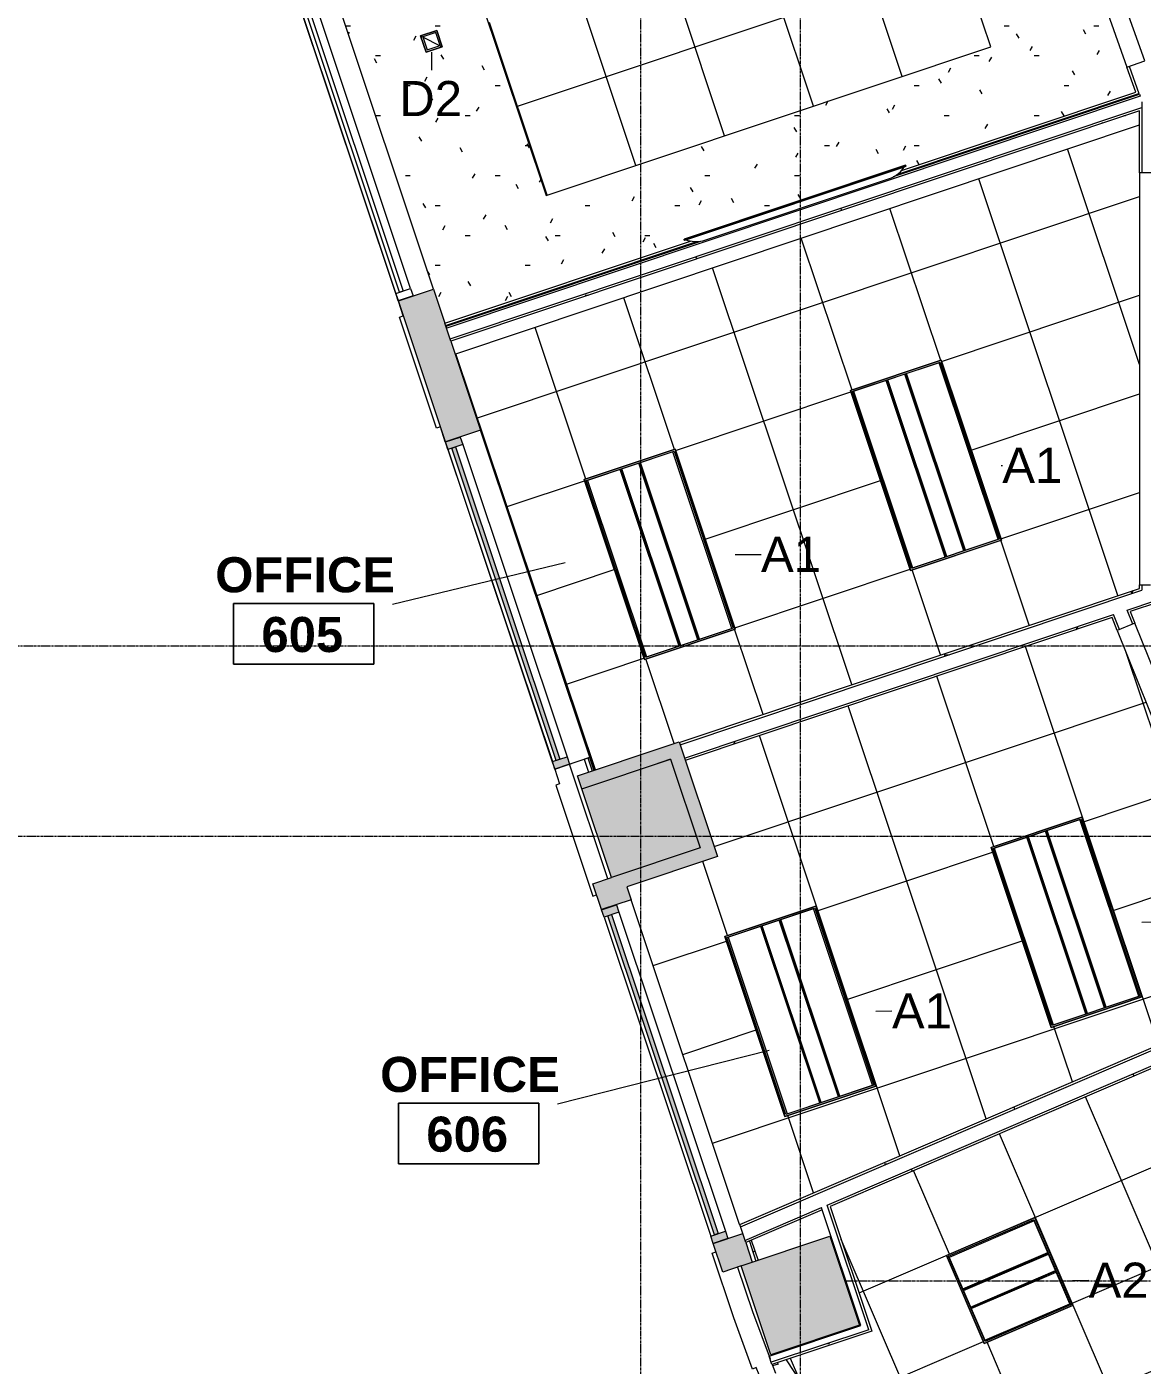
# Model space of a CAD drawing. Header units: inches. Extents: x 2468 to 5383, y -426 to 1376.
# Drawn here: x 2683 to 2969.2, y 155.7 to 498.9 of the extents above; entities that cross this region are included whole.
import ezdxf

# ---------------------------------------------------------------- set-up
doc = ezdxf.new("R2010")
doc.units = ezdxf.units.IN
doc.header["$MEASUREMENT"] = 0
doc.linetypes.add('Grid Line 1_2_', pattern=[0.875, 0.5, -0.125, 0.125, -0.125])
for name, color, linetype, lineweight in [('7200-WISCONSIN-AVE-6TH-FLOOR-031418_dwg', 8, 'Continuous', 9), ('A-AREA-IDEN', 2, 'Continuous', 9), ('A-CLNG', 13, 'Continuous', 13), ('A-CLNG-PATT', 13, 'Continuous', 13), ('A-GLAZ-CURT', 52, 'Continuous', 9), ('A-GLAZ-CWMG', 51, 'Continuous', 13), ('A-WALL', 113, 'Continuous', 13), ('A-WALL-PATT', 111, 'Continuous', 13), ('Bb-col', 7, 'Continuous', 9), ('Bb-cor', 7, 'Continuous', 9), ('Bb-mullion', 7, 'Continuous', 9), ('E-LITE-EQPM', 33, 'Continuous', 9), ('E-LITE-EQPM-IDEN', 33, 'Continuous', 9), ('I-WALL', 2, 'Continuous', 13), ('Propidex Polylines', 7, 'Continuous', 9), ('Q-CASE', 31, 'Continuous', 9), ('Q-SPCQ', 91, 'Continuous', 9), ('S-COLS', 52, 'Continuous', 13), ('S-GRID', 1, 'Continuous', 9)]:
    doc.layers.add(name, color=color, linetype=linetype, lineweight=lineweight)
doc.styles.add('Arial_1', font='arial.ttf', dxfattribs={"height": 9})
doc.styles.add('Swis721 Lt BT_B', font='', dxfattribs={"height": 9})
doc.styles.get('Swis721 Lt BT_B').set_extended_font_data('Swis721 Lt BT', bold=True)
pattern_1 = [(0, (0, 0), (30.72, 7.68), [1.267, -21.773, 1.267, -21.773, -122.88]), (0, (0, 0), (30.72, 7.68), [-46.08, 1.267, -44.813, 1.267, -21.773, -53.76]), (0, (0, 0), (30.72, 7.68), [-115.2, 1.267, -14.093, 1.267, -37.133]), (120, (11.52, 3.84), (-22.011075, 22.7643), [1.267, -21.773, 1.267, -21.773, -122.88]), (120, (11.52, 3.84), (-22.011075, 22.7643), [-46.08, 1.267, -44.813, 1.267, -21.773, -53.76]), (120, (11.52, 3.84), (-22.011075, 22.7643), [-115.2, 1.267, -14.093, 1.267, -37.133]), (240, (15.36, 19.2), (-8.708925, -30.4443), [1.267, -21.773, 1.267, -21.773, -122.88]), (240, (15.36, 19.2), (-8.708925, -30.4443), [-46.08, 1.267, -44.813, 1.267, -21.773, -53.76]), (240, (15.36, 19.2), (-8.708925, -30.4443), [-115.2, 1.267, -14.093, 1.267, -37.133])]

# ---------------------------------------------------------------- blocks, each defined once
blk = doc.blocks.new('7200-WISCONSIN-AVE-6TH-FLOOR-031418_dwg-5450642-6TH FLOOR RCP')
at = {"layer": 'Bb-col'}
blk.add_line((2869.17, 182.15), (2870.64, 182.64), dxfattribs=at)
at = {"layer": 'Bb-cor'}
for p, q in [((2750.95, 510.61), (2777.74, 430.47)), ((2791.05, 390.64), (2817.84, 310.5)), ((2832.1, 280.46), (2822.27, 309.86)), ((2827.01, 311.45), (2828.12, 308.12)), ((2865.39, 180.87), (2869.19, 169.5)), ((2869.19, 169.5), (2873.74, 157.34)), ((2874.89, 158.74), (2874.96, 158.52)), ((2874.28, 155.92), (2875.11, 153.69))]:
    blk.add_line(p, q, dxfattribs=at)
at = {"layer": 'Bb-cor', "flags": 128}
for points in [[(2790.42, 392.53), (2789.15, 396.33), (2788.2, 396.01), (2778.7, 424.47), (2779.64, 424.79), (2778.38, 428.58)], [(2818.48, 308.6), (2819.74, 304.81), (2818.8, 304.49), (2828.3, 276.04), (2829.25, 276.35)], [(2868.42, 187.56), (2869.33, 184.84), (2869.85, 185.01)], [(2871.72, 151.44), (2870.2, 155.14), (2869.27, 154.76), (2864.45, 167.92), (2858.9, 184.51), (2859.84, 184.83)], [(2875.68, 156.38), (2875.79, 156.03), (2874.34, 155.55)]]:
    blk.add_lwpolyline(points, dxfattribs=at)
at = {"layer": 'Bb-mullion'}
for p, q in [((2777.74, 430.47), (2778.38, 428.58)), ((2790.42, 392.53), (2791.05, 390.64)), ((2817.84, 310.5), (2818.48, 308.6))]:
    blk.add_line(p, q, dxfattribs=at)
at = {"layer": 'Propidex Polylines'}
for p, q in [((2826.07, 311.13), (2827.18, 307.81)), ((2868.42, 187.56), (2870.12, 182.46))]:
    blk.add_line(p, q, dxfattribs=at)
blk = doc.blocks.new('Concrete-Rectangular-Column - 24 x 24-4901126-6TH FLOOR RCP')
at = {"layer": 'S-COLS', "lineweight": 9}
blk.add_hatch(color=7, dxfattribs=at).paths.add_polyline_path([(-12, -12), (12, -12), (12, 12), (-12, 12), (-12, -10.83)], flags=0)
at = {"layer": 'S-COLS', "color": 8, "lineweight": 20}
for p, q in [((-12, 12), (12, 12)), ((-12, -12), (-12, 12)), ((12, 12), (12, -12)), ((12, -12), (-12, -12))]:
    blk.add_line(p, q, dxfattribs=at)
blk = doc.blocks.new('System Panel - Glazed-5915169-6TH FLOOR RCP')
at = {"layer": 'A-GLAZ-CURT'}
blk.add_hatch(color=7, dxfattribs=at).paths.add_polyline_path([(42.22, -0.5), (42.22, 0.5), (-42.22, 0.5), (-42.22, -0.5), (41.81, -0.5)], flags=0)
at = {"layer": 'A-GLAZ-CURT', "color": 8, "lineweight": 20}
for p, q in [((-42.22, -0.5), (-42.22, 0.5)), ((-42.22, 0.5), (42.22, 0.5)), ((42.22, 0.5), (42.22, -0.5)), ((42.22, -0.5), (-42.22, -0.5))]:
    blk.add_line(p, q, dxfattribs=at)
blk = doc.blocks.new('Rectangular Mullion - 2_ x 4_ rectangular 2-5912095-6TH FLOOR RCP')
at = {"layer": 'A-GLAZ-CWMG', "lineweight": 9}
blk.add_hatch(color=7, dxfattribs=at).paths.add_polyline_path([(-2, 1.5), (-2, -2.5), (0, -2.5), (0, 1.5)], flags=0)
at = {"layer": 'A-GLAZ-CWMG', "color": 8, "lineweight": 20}
for p, q in [((-2, 1.5), (0, 1.5)), ((-2, -2.5), (-2, 1.5)), ((0, 1.5), (0, -2.5)), ((0, -2.5), (-2, -2.5))]:
    blk.add_line(p, q, dxfattribs=at)
blk = doc.blocks.new('Rectangular Mullion - 2_ x 4_ rectangular 2-5915167-6TH FLOOR RCP')
at = {"layer": 'A-GLAZ-CWMG', "lineweight": 9}
for p, q in [((2794.91, 391.86), (2821.68, 311.77)), ((2791.11, 390.59), (2817.88, 310.51))]:
    blk.add_line(p, q, dxfattribs=at)
blk = doc.blocks.new('Rectangular Mullion - 2_ x 4_ rectangular 2-5912088-6TH FLOOR RCP')
at = {"layer": 'A-GLAZ-CWMG', "lineweight": 9}
blk.add_hatch(color=7, dxfattribs=at).paths.add_polyline_path([(0, 1.5), (0, -2.5), (-2, -2.5), (-2, 1.5)], flags=0)
at = {"layer": 'A-GLAZ-CWMG', "color": 8, "lineweight": 20}
for p, q in [((0, 1.5), (-2, 1.5)), ((-2, 1.5), (-2, -2.5)), ((0, -2.5), (0, 1.5)), ((-2, -2.5), (0, -2.5))]:
    blk.add_line(p, q, dxfattribs=at)
blk = doc.blocks.new('System Panel - Glazed-5915204-6TH FLOOR RCP')
at = {"layer": 'A-GLAZ-CURT', "lineweight": 13}
for p, q in [((-42.22, -0.5), (-42.22, 0.5)), ((-42.22, 0.5), (42.22, 0.5)), ((42.22, 0.5), (42.22, -0.5)), ((42.22, -0.5), (-42.22, -0.5))]:
    blk.add_line(p, q, dxfattribs=at)
blk = doc.blocks.new('Rectangular Mullion - 2_ x 4_ rectangular 2-5915205-6TH FLOOR RCP')
at = {"layer": 'A-GLAZ-CWMG', "lineweight": 20}
for p, q in [((-2, 2.5), (0, 2.5)), ((-2, -1.5), (-2, 2.5)), ((0, 2.5), (0, -1.5)), ((0, -1.5), (-2, -1.5))]:
    blk.add_line(p, q, dxfattribs=at)
blk = doc.blocks.new('Rectangular Mullion - 2_ x 4_ rectangular 2-5915202-6TH FLOOR RCP')
at = {"layer": 'A-GLAZ-CWMG', "lineweight": 9}
for p, q in [((2781.53, 431.83), (2754.76, 511.91)), ((2777.74, 430.56), (2750.97, 510.64))]:
    blk.add_line(p, q, dxfattribs=at)
blk = doc.blocks.new('System Panel - Glazed-5915653-6TH FLOOR RCP')
at = {"layer": 'A-GLAZ-CURT'}
blk.add_hatch(color=7, dxfattribs=at).paths.add_polyline_path([(43.13, -0.5), (43.13, 0.5), (-43.13, 0.5), (-43.13, -0.5), (40.37, -0.5)], flags=0)
at = {"layer": 'A-GLAZ-CURT', "color": 8, "lineweight": 20}
for p, q in [((-43.13, -0.5), (-43.13, 0.5)), ((-43.13, 0.5), (43.13, 0.5)), ((43.13, 0.5), (43.13, -0.5)), ((43.13, -0.5), (-43.13, -0.5))]:
    blk.add_line(p, q, dxfattribs=at)
blk = doc.blocks.new('Rectangular Mullion - 2_ x 4_ rectangular 2-5915651-6TH FLOOR RCP')
at = {"layer": 'A-GLAZ-CWMG', "lineweight": 9}
for p, q in [((2834.95, 271.93), (2862.29, 190.12)), ((2831.15, 270.66), (2858.5, 188.85))]:
    blk.add_line(p, q, dxfattribs=at)
blk = doc.blocks.new('L-Recessed-Axis-Plano - 2 X 4-4550867-6TH FLOOR RCP')
at = {"layer": 'E-LITE-EQPM'}
for p, q in [((24.31, 12.28), (-24.31, 12.28)), ((-24.31, 12.28), (-24.31, -12.28)), ((23.91, 11.87), (-23.91, 11.87)), ((-23.91, 11.87), (-23.91, -11.88)), ((-23.87, -11.56), (-23.87, 11.56)), ((-23.87, 11.56), (23.88, 11.56)), ((23.88, 11.56), (23.88, -11.56)), ((23.91, -11.88), (23.91, 11.87)), ((24.31, -12.28), (24.31, 12.28)), ((-23.87, 2.74), (23.88, 2.74)), ((23.88, 2.51), (-23.87, 2.51)), ((-23.87, 2.3), (23.88, 2.3)), ((-23.87, -2.3), (23.88, -2.3)), ((-23.87, -2.51), (23.88, -2.51)), ((-23.87, -2.74), (23.88, -2.74)), ((-24.31, -12.28), (24.31, -12.28)), ((-23.91, -11.88), (23.91, -11.88)), ((23.88, -11.56), (-23.87, -11.56))]:
    blk.add_line(p, q, dxfattribs=at)
blk = doc.blocks.new('L-Recessed-Axis-Plano - 2 X 2-4550865-6TH FLOOR RCP')
at = {"layer": 'E-LITE-EQPM'}
for p, q in [((12.31, 12.28), (-12.31, 12.28)), ((-12.31, 12.28), (-12.31, -12.28)), ((11.91, 11.87), (-11.91, 11.87)), ((-11.91, 11.87), (-11.91, -11.88)), ((-11.88, -11.56), (-11.88, 11.56)), ((-11.88, 11.56), (11.87, 11.56)), ((11.87, 11.56), (11.87, -11.56)), ((11.91, -11.88), (11.91, 11.87)), ((12.31, -12.28), (12.31, 12.28)), ((-11.88, 2.74), (11.87, 2.74)), ((11.87, 2.51), (-11.88, 2.51)), ((-11.88, 2.3), (11.87, 2.3)), ((-11.88, -2.3), (11.87, -2.3)), ((-11.88, -2.51), (11.87, -2.51)), ((-11.88, -2.74), (11.87, -2.74)), ((-12.31, -12.28), (12.31, -12.28)), ((-11.91, -11.88), (11.91, -11.88)), ((11.87, -11.56), (-11.88, -11.56))]:
    blk.add_line(p, q, dxfattribs=at)
blk = doc.blocks.new('A-Flat_Screen_TV - OLED 65B6P 65_-4747238-6TH FLOOR RCP')
at = {"layer": 'Q-SPCQ'}
for p, q in [((-29.94, 0.19), (-30, 0.19)), ((-30, 0.19), (-30, 0)), ((-30, 0), (30, 0)), ((-29.56, 0.19), (-29.94, 0.19)), ((-29.94, 0), (-29.94, -0.06)), ((29.56, 0.19), (-29.56, 0.19)), ((25.5, 1.81), (-25.5, 1.81)), ((29.94, 0.19), (29.56, 0.19)), ((30, 0.19), (29.94, 0.19)), ((29.94, 0), (29.94, -0.06)), ((30, 0.19), (30, 0)), ((-29.94, -0.06), (29.94, -0.06))]:
    blk.add_line(p, q, dxfattribs=at)
for centre, start, end in [((-24.9, -5.58), 94.6372, 128.9656), ((24.9, -5.58), 51.0344, 85.3628)]:
    blk.add_arc(centre, 7.41, start, end, dxfattribs=at)
blk = doc.blocks.new('L-Recessed Square Downlight - 4_ GYP-6076682-6TH FLOOR RCP')
at = {"layer": 'E-LITE-EQPM'}
for p, q in [((-2.1875, -2.1875), (-2.1875, 2.1875)), ((-2.1875, 2.1875), (2.1875, 2.1875)), ((-2.1875, 2.1875), (2.1875, -2.1875)), ((2.1875, 2.1875), (-2.1875, 2.1875)), ((-2.1875, 2.1875), (-2.1875, -2.1875)), ((-1.75, -1.75), (-1.75, 1.75)), ((-1.75, 1.75), (1.75, 1.75)), ((1.75, 1.75), (1.75, -1.75)), ((2.1875, 2.1875), (2.1875, -2.1875)), ((2.1875, -2.1875), (2.1875, 2.1875)), ((2.1875, -2.1875), (-2.1875, -2.1875)), ((-2.1875, -2.1875), (2.1875, -2.1875)), ((1.75, -1.75), (-1.75, -1.75))]:
    blk.add_line(p, q, dxfattribs=at)
blk = doc.blocks.new('Conference Wood wall13 - Conference Wood wall-6211084-6TH FLOOR RCP')
at = {"layer": 'Q-CASE', "lineweight": 20}
for p, q in [((2968.69, 481.12), (2790.8, 421.65)), ((2905.39, 460.52), (2968.52, 481.63)), ((2968.52, 481.63), (2968.69, 481.12)), ((2790.63, 422.16), (2855.95, 444)), ((2790.8, 421.65), (2790.63, 422.16))]:
    blk.add_line(p, q, dxfattribs=at)
blk = doc.blocks.new('Room Tag - Room Name and Number-3379422-6TH FLOOR RCP')
at = {"layer": 'A-AREA-IDEN'}
for p, q in [((-0.1881, -0.1636), (-0.1881, -0.0018)), ((-0.1881, -0.0018), (0.1869, -0.0018)), ((0.1869, -0.0018), (-0.1881, -0.0018)), ((-0.1881, -0.0018), (-0.1881, -0.1636)), ((0.1869, -0.0018), (0.1869, -0.1636)), ((0.1869, -0.1636), (0.1869, -0.0018)), ((0.1869, -0.1636), (-0.1881, -0.1636)), ((-0.1881, -0.1636), (0.1869, -0.1636))]:
    blk.add_line(p, q, dxfattribs=at)

msp = doc.modelspace()

# ---------------------------------------------------------------- hatches: boundary and pattern name
at = {"layer": 'A-CLNG-PATT'}
h = msp.add_hatch(dxfattribs=at)
h.set_pattern_fill('FP_3', color=256, style=0, pattern_type=2)
h.set_pattern_definition(pattern_1)
h.paths.add_polyline_path([(2790.32, 422.94), (2853.36, 444.01), (2852.15, 444.33), (2851.72, 444.21), (2851.71, 444.38), (2851.73, 444.39), (2851.73, 444.46), (2908.51, 463.39), (2908.52, 463.37), (2908.58, 463.37), (2908.64, 463.21), (2908.22, 463.08), (2907.44, 462.09), (2967.56, 482.19), (2867.53, 763.92), (2855.14, 800.99), (2683.16, 743.51), (2748.83, 547.06), (2769.5, 553.97), (2778.54, 526.94), (2757.86, 520.03), (2788.4, 428.67)], flags=0)
h.paths.add_polyline_path([(2816.27, 455.69), (2724.97, 728.83), (2839.05, 766.97), (2930.35, 493.82), (2816.34, 455.71)], flags=0)
h.paths.add_polyline_path([(2785.48, 492.45), (2784.09, 496.6), (2788.24, 497.98), (2789.63, 493.83), (2785.75, 492.54)], flags=0)
h.paths.add_polyline_path([(2926.56, 539.61), (2925.17, 543.76), (2929.32, 545.14), (2930.7, 540.99), (2926.83, 539.7)], flags=0)
h.paths.add_polyline_path([(2762.65, 560.73), (2761.27, 564.88), (2765.41, 566.27), (2766.8, 562.12), (2762.93, 560.83)], flags=0)
h.paths.add_polyline_path([(2903.73, 607.89), (2902.34, 612.04), (2906.49, 613.43), (2907.88, 609.28), (2903.89, 607.95)], flags=0)
h.paths.add_polyline_path([(2739.83, 629.02), (2738.44, 633.17), (2742.59, 634.56), (2743.98, 630.41), (2740.1, 629.11)], flags=0)
h.paths.add_polyline_path([(2880.9, 676.18), (2879.52, 680.33), (2883.67, 681.71), (2885.05, 677.56), (2881.18, 676.27)], flags=0)
h.paths.add_polyline_path([(2716.64, 697.18), (2715.25, 701.33), (2719.4, 702.72), (2720.78, 698.57), (2716.91, 697.27)], flags=0)
h.paths.add_polyline_path([(2857.71, 744.34), (2856.33, 748.49), (2860.47, 749.88), (2861.86, 745.73), (2857.84, 744.38)], flags=0)
h.paths.add_polyline_path([(2736.38, 758.93), (2736.36, 758.99), (2736.3, 758.99), (2736.25, 759.14), (2736.66, 759.28), (2737.58, 760.44), (2738.7, 761.4), (2740, 762.11), (2788.37, 778.28), (2789.83, 778.49), (2791.31, 778.4), (2792.74, 778.03), (2793.16, 778.15), (2793.17, 777.97), (2793.15, 777.97), (2793.15, 777.9), (2736.5, 758.97)], flags=0)
h = msp.add_hatch(dxfattribs=at)
h.set_pattern_fill('FP_8', color=256, style=0, pattern_type=2)
h.set_pattern_definition([(288.483, (2831.57, 637.94), (-22.762, -7.6086), []), (198.483, (2831.57, 637.94), (-7.6086, 22.762), [])])
h.paths.add_polyline_path([(2816.27, 455.69), (2930.35, 493.82), (2839.05, 766.97), (2724.97, 728.83), (2732.58, 706.07), (2846.39, 744.11), (2847.14, 741.86), (2733.33, 703.82), (2755.4, 637.78), (2869.21, 675.83), (2869.96, 673.57), (2756.15, 635.53), (2778.23, 569.5), (2892.04, 607.54), (2892.79, 605.29), (2778.98, 567.25), (2800.74, 502.16), (2914.55, 540.2), (2915.3, 537.95), (2801.49, 499.91), (2810.09, 474.19)], flags=0)
h = msp.add_hatch(dxfattribs=at)
h.set_pattern_fill('FP_4', color=256, style=0, pattern_type=2)
h.set_pattern_definition([(18.483, (2902.45, 382.722), (7.6086, -22.762), []), (288.483, (2902.45, 382.722), (-22.762, -7.6086), [])])
h.paths.add_polyline_path([(2828.91, 308.39), (2850.4, 315.57), (2850.44, 315.45), (2968.48, 354.92), (2968.48, 473.81), (2793.16, 415.04), (2827.99, 311.14)], flags=0)
h.paths.add_polyline_path([(2841.49, 336.71), (2826.07, 382.83), (2849.37, 390.61), (2864.78, 344.5), (2841.74, 336.79)], flags=0)
h.paths.add_polyline_path([(2909.77, 359.54), (2894.35, 405.66), (2917.65, 413.45), (2933.06, 367.33), (2910.03, 359.63)], flags=0)
h = msp.add_hatch(dxfattribs=at)
h.set_pattern_fill('FP_5', color=256, style=0, pattern_type=2)
h.set_pattern_definition([(18.483, (2916.358, 257.154), (7.6086, -22.762), []), (288.483, (2916.358, 257.154), (-22.762, -7.6086), [])])
h.paths.add_polyline_path([(2865.89, 191.79), (3000.78, 249.65), (2961.51, 347.45), (2851.99, 310.83), (2860.21, 286.16), (2837, 278.4), (2849.16, 241.96), (2863.26, 199.69)], flags=0)
h.paths.add_polyline_path([(2877.56, 219.55), (2862.14, 265.66), (2885.44, 273.45), (2900.86, 227.33), (2878.29, 219.79)], flags=0)
h.paths.add_polyline_path([(2945.84, 242.38), (2930.43, 288.5), (2953.72, 296.28), (2969.14, 250.17), (2946.1, 242.47)], flags=0)
h = msp.add_hatch(dxfattribs=at)
h.set_pattern_fill('FP_6', color=256, style=0, pattern_type=2)
h.set_pattern_definition([(23.22, (2948.11, 118.038), (9.4623, -22.056), []), (293.22, (2948.11, 118.038), (-22.056, -9.4623), [])])
h.paths.add_polyline_path([(3011.81, 30.88), (3043.55, 168.37), (3042.33, 168.65), (3050.43, 203.73), (3051.65, 203.45), (3054.71, 216.69), (3003.77, 245.63), (2889.17, 196.47), (2899.87, 164.47), (2877.92, 157.13), (2926.98, 82.97), (2952.24, 60.6), (3011.62, 30.98)], flags=0)
h.paths.add_polyline_path([(2956.81, 96.17), (2947.13, 118.74), (2969.76, 128.45), (2979.44, 105.88), (2956.93, 96.22)], flags=0)
h.paths.add_polyline_path([(2876.63, 159.07), (2897.02, 165.89), (2896.57, 167.23), (2896.34, 167.13), (2896.7, 166.04), (2878.25, 159.87), (2876.56, 159.19)], flags=0)
h.paths.add_polyline_path([(2928.69, 161.32), (2919.01, 183.89), (2941.64, 193.6), (2951.32, 171.03), (2928.81, 161.37)], flags=0)
h.paths.add_polyline_path([(3004.9, 168.69), (2995.21, 191.26), (3017.84, 200.97), (3027.53, 178.4), (3005.02, 168.74)], flags=0)
at = {"layer": 'A-WALL-PATT', "lineweight": 9}
h = msp.add_hatch(color=7, dxfattribs=at)
h.paths.add_polyline_path([(2790.48, 392.49), (2799.49, 395.5), (2787.4, 431.68), (2778.39, 428.67), (2784.28, 411.04)], flags=0)
h.paths.add_polyline_path([(2750.35, 512.54), (2759.36, 515.55), (2757.15, 522.16), (2752.93, 520.75), (2745.32, 543.51), (2749.54, 544.93), (2747.33, 551.54), (2738.32, 548.52), (2747.6, 520.75)], flags=0)
h.paths.add_polyline_path([(2710.28, 632.4), (2719.29, 635.41), (2707.21, 671.55), (2698.2, 668.54), (2709.28, 635.41)], flags=0)
h.paths.add_polyline_path([(2670.15, 752.47), (2679.16, 755.48), (2676.94, 762.12), (2672.64, 760.69), (2665.03, 783.45), (2669.33, 784.88), (2597.66, 999.29), (2588.65, 996.28), (2667.4, 760.69)], flags=0)
h = msp.add_hatch(dxfattribs=at)
h.set_pattern_fill('FP_1', color=256, style=0, pattern_type=2)
h.set_pattern_definition(pattern_1)
h.paths.add_polyline_path([(2790.51, 422.35), (2854.92, 443.88), (2853.57, 443.96), (2853.36, 444.01), (2790.32, 422.94)], flags=0)
h.paths.add_polyline_path([(2906.27, 461.04), (2967.76, 481.63), (2967.56, 482.19), (2907.44, 462.09), (2907.3, 461.92)], flags=0)
h = msp.add_hatch(dxfattribs=at)
h.set_pattern_fill('FP_1', color=256, style=0, pattern_type=2)
h.set_pattern_definition(pattern_1)
h.paths.add_polyline_path([(2791.86, 418.32), (2968.48, 477.36), (2968.48, 478.01), (2791.66, 418.91)], flags=0)
h = msp.add_hatch(dxfattribs=at)
h.set_pattern_fill('FP_1', color=256, style=0, pattern_type=2)
h.set_pattern_definition(pattern_1)
h.paths.add_polyline_path([(2850.64, 314.86), (2969.11, 354.47), (2969.11, 355.13), (2850.44, 315.45)], flags=0)
h = msp.add_hatch(dxfattribs=at)
h.set_pattern_fill('FP_1', color=256, style=0, pattern_type=2)
h.set_pattern_definition(pattern_1)
h.paths.add_polyline_path([(2851.99, 310.83), (2962.1, 347.65), (2961.87, 348.23), (2851.79, 311.42), (2851.88, 311.14)], flags=0)
h.paths.add_polyline_path([(2965.54, 348.8), (2973.36, 351.41), (2973.36, 352.07), (2965.31, 349.38), (2965.46, 349)], flags=0)
h = msp.add_hatch(dxfattribs=at)
h.set_pattern_fill('FP_1', color=256, style=0, pattern_type=2)
h.set_pattern_definition(pattern_1)
h.paths.add_polyline_path([(3000.78, 249.65), (3001.36, 249.9), (2976.82, 311.01), (2976.24, 310.77), (3000.68, 249.9)], flags=0)
h.paths.add_polyline_path([(2962.82, 344.18), (2963.4, 344.41), (2962.06, 347.64), (2961.51, 347.45), (2962.73, 344.41)], flags=0)
h = msp.add_hatch(dxfattribs=at)
h.set_pattern_fill('FP_1', color=256, style=0, pattern_type=2)
h.set_pattern_definition(pattern_1)
h.paths.add_polyline_path([(3004.69, 251.33), (3005.26, 251.58), (2980.76, 312.59), (2980.18, 312.36), (3004.6, 251.54)], flags=0)
h.paths.add_polyline_path([(2966.76, 345.77), (2967.34, 346), (2966.14, 349), (2965.54, 348.8), (2966.67, 346)], flags=0)
for points in [[(2825.43, 303.53), (2848.19, 311.14), (2847.08, 314.46), (2824.32, 306.85), (2825.19, 304.25)], [(2856.91, 285.06), (2860.23, 286.17), (2850.4, 315.57), (2847.08, 314.46), (2856.54, 286.17)], [(2837, 278.4), (2856.91, 285.06), (2855.8, 288.38), (2835.89, 281.72), (2836.64, 279.47)]]:
    msp.add_hatch(color=7, dxfattribs=at).paths.add_polyline_path(points, flags=0)
h = msp.add_hatch(color=7, dxfattribs=at)
h.paths.add_polyline_path([(2861.59, 179.6), (2869.18, 182.14), (2866.72, 189.49), (2859.13, 186.95)], flags=0)
h.paths.add_polyline_path([(2830.52, 272.56), (2838.1, 275.1), (2835.89, 281.72), (2828.3, 279.19), (2830.3, 273.21)], flags=0)
h = msp.add_hatch(dxfattribs=at)
h.set_pattern_fill('FP_1', color=256, style=0, pattern_type=2)
h.set_pattern_definition(pattern_1)
h.paths.add_polyline_path([(2866.15, 191.21), (3001.59, 249.32), (3001.36, 249.9), (2865.95, 191.81)], flags=0)
h.paths.add_polyline_path([(3004.92, 250.75), (3005.41, 250.96), (3005.17, 251.54), (3004.69, 251.33), (3004.84, 250.96)], flags=0)
h = msp.add_hatch(dxfattribs=at)
h.set_pattern_fill('FP_1', color=256, style=0, pattern_type=2)
h.set_pattern_definition(pattern_1)
h.paths.add_polyline_path([(2867.5, 187.17), (2887.08, 195.62), (2886.9, 196.17), (2867.3, 187.76)], flags=0)
h.paths.add_polyline_path([(2888.59, 196.22), (3003.17, 245.37), (3002.94, 245.96), (2888.39, 196.81), (2888.51, 196.47)], flags=0)
h.paths.add_polyline_path([(3006.5, 246.8), (3007.08, 247.08), (3006.84, 247.63), (3006.27, 247.38), (3006.46, 246.91)], flags=0)
h = msp.add_hatch(dxfattribs=at)
h.set_pattern_fill('FP_1', color=256, style=0, pattern_type=2)
h.set_pattern_definition(pattern_1)
h.paths.add_polyline_path([(2874.23, 155.9), (2899.27, 164.27), (2899.08, 164.86), (2874.03, 156.49)], flags=0)

# ---------------------------------------------------------------- linework, layer by layer
at = {"layer": 'A-AREA-IDEN'}
for p, q in [((2821.2, 361.49), (2776.91, 350.84)), ((2873.53, 236.44), (2819.22, 222.72))]:
    msp.add_line(p, q, dxfattribs=at)
at = {"layer": 'A-CLNG'}
for p, q in [((2930.35, 493.82), (2839.05, 766.97)), ((2868.18, 761.98), (2965.28, 488.62)), ((2724.97, 728.83), (2816.27, 455.69)), ((2787.4, 431.68), (2759.36, 515.55)), ((2816.27, 455.69), (2930.35, 493.82)), ((2793.16, 415.04), (2968.48, 473.81)), ((2828.91, 308.39), (2793.16, 415.04)), ((2917.65, 413.45), (2894.35, 405.66)), ((2933.06, 367.33), (2917.65, 413.45)), ((2894.35, 405.66), (2909.77, 359.54)), ((2849.37, 390.61), (2826.07, 382.83)), ((2864.78, 344.5), (2849.37, 390.61)), ((2826.07, 382.83), (2841.49, 336.71)), ((2909.77, 359.54), (2933.06, 367.33)), ((2841.49, 336.71), (2864.78, 344.5)), ((2827.42, 311.59), (2828.55, 308.27)), ((2827.53, 311.61), (2828.64, 308.3)), ((2953.72, 296.28), (2930.43, 288.5)), ((2969.14, 250.17), (2953.72, 296.28)), ((2930.43, 288.5), (2945.84, 242.38)), ((2865.89, 191.79), (2838.1, 275.09)), ((2885.44, 273.45), (2862.14, 265.66)), ((2900.86, 227.33), (2885.44, 273.45)), ((2862.14, 265.66), (2877.56, 219.55)), ((2945.84, 242.38), (2969.14, 250.17)), ((2877.56, 219.55), (2900.86, 227.33)), ((2941.64, 193.6), (2919.01, 183.89)), ((2951.32, 171.03), (2941.64, 193.6)), ((2865.95, 191.81), (2865.89, 191.79)), ((2868.92, 187.78), (2870.64, 182.63)), ((2919.01, 183.89), (2928.69, 161.32)), ((2928.69, 161.32), (2951.32, 171.03)), ((2896.34, 167.13), (2896.57, 167.23)), ((2876.56, 159.19), (2878.22, 159.86)), ((2876.63, 159.07), (2876.56, 159.19)), ((2926.98, 82.97), (2877.92, 157.13))]:
    msp.add_line(p, q, dxfattribs=at)
at = {"layer": 'A-WALL'}
for p, q in [((2965.87, 488.83), (2968.36, 481.8)), ((2906.28, 461.04), (2968.36, 481.8)), ((2791.66, 418.91), (2969.11, 478.22)), ((2969.11, 479.7), (2969.11, 461.53)), ((2790.51, 422.35), (2854.92, 443.88)), ((2791.86, 418.32), (2790.32, 422.94)), ((2850.64, 314.86), (2969.11, 354.47)), ((2969.11, 355.86), (2969.11, 354.47)), ((2965.31, 349.38), (2972.73, 351.86)), ((2851.79, 311.42), (2961.87, 348.23)), ((2963.4, 344.41), (2961.87, 348.23)), ((2966.76, 345.77), (2965.31, 349.38)), ((2866.15, 191.21), (3001.59, 249.32)), ((2888.39, 196.81), (3002.94, 245.96)), ((2867.3, 187.76), (2886.9, 196.17)), ((2887.09, 195.58), (2886.9, 196.17)), ((2899.08, 164.86), (2888.39, 196.81)), ((2867.5, 187.17), (2866.72, 189.49)), ((2899.08, 164.86), (2874.03, 156.49))]:
    msp.add_line(p, q, dxfattribs=at)
at = {"layer": 'A-WALL', "color": 8, "lineweight": 20}
for p, q in [((2778.39, 428.67), (2787.4, 431.68)), ((2787.4, 431.68), (2790.32, 422.94)), ((2790.48, 392.49), (2778.39, 428.67)), ((2791.86, 418.32), (2799.49, 395.5)), ((2799.49, 395.5), (2790.48, 392.49)), ((2818.52, 308.61), (2827.53, 311.62)), ((2827.53, 311.61), (2818.52, 308.6)), ((2827.53, 311.62), (2827.53, 311.61)), ((2818.52, 308.6), (2818.52, 308.61)), ((2828.3, 279.19), (2833.04, 280.77)), ((2830.52, 272.56), (2828.3, 279.19)), ((2837, 278.4), (2838.1, 275.1)), ((2838.1, 275.1), (2830.52, 272.56)), ((2859.13, 186.95), (2866.72, 189.49)), ((2861.59, 179.6), (2859.13, 186.95)), ((2867.5, 187.17), (2869.18, 182.14)), ((2866.33, 181.19), (2861.59, 179.6))]:
    msp.add_line(p, q, dxfattribs=at)
at = {"layer": 'A-WALL', "lineweight": 9}
msp.add_line((2827.53, 311.62), (2799.49, 395.5), dxfattribs=at)
at = {"layer": 'E-LITE-EQPM-IDEN'}
for p, q in [((2786.86, 492.45), (2786.89, 487.79)), ((2933.06, 386.49), (2933.32, 386.49)), ((2864.78, 363.66), (2871.42, 363.66)), ((2969.14, 269.33), (2973.29, 269.42)), ((2900.86, 246.5), (2905.01, 246.58)), ((2951.32, 177.46), (2955.47, 177.55))]:
    msp.add_line(p, q, dxfattribs=at)
at = {"layer": 'I-WALL', "lineweight": 9}
for p, q in [((2969.87, 490.25), (2872.37, 764.75)), ((2968.48, 461.53), (2968.48, 355.86)), ((2962.82, 344.18), (2976.24, 310.77)), ((2980.76, 312.59), (2967.34, 346))]:
    msp.add_line(p, q, dxfattribs=at)
at = {"layer": 'I-WALL'}
for p, q in [((2965.28, 488.62), (2969.87, 490.25)), ((2967.56, 482.19), (2965.28, 488.62)), ((2907.44, 462.09), (2967.56, 482.19)), ((2968.48, 477.36), (2791.86, 418.32)), ((2968.48, 461.53), (2968.48, 477.36)), ((2973.36, 461.53), (2968.48, 461.53)), ((2790.32, 422.94), (2853.36, 444.01)), ((2850.44, 315.45), (2968.48, 354.92)), ((2968.48, 354.92), (2968.48, 355.86)), ((2968.48, 355.86), (2971.29, 355.86)), ((2973.36, 351.41), (2966.14, 349)), ((2961.51, 347.45), (2851.99, 310.83)), ((2962.82, 344.18), (2961.51, 347.45)), ((2966.14, 349), (2967.34, 346)), ((2967.34, 346), (2962.82, 344.18)), ((2865.95, 191.81), (3000.78, 249.65)), ((3007.09, 247.06), (2889.17, 196.47)), ((2889.17, 196.47), (2899.87, 164.47)), ((2887.09, 195.58), (2867.5, 187.17)), ((2897.02, 165.89), (2887.09, 195.58)), ((2866.72, 189.49), (2865.95, 191.81)), ((2873.51, 158.03), (2897.02, 165.89)), ((2899.87, 164.47), (2874.23, 155.9)), ((2874.23, 155.9), (2873.51, 158.03))]:
    msp.add_line(p, q, dxfattribs=at)
at = {"layer": 'I-WALL', "color": 8, "lineweight": 20}
for p, q in [((2824.32, 306.85), (2847.08, 314.46)), ((2847.08, 314.46), (2850.4, 315.57)), ((2850.4, 315.57), (2860.23, 286.17)), ((2848.19, 311.14), (2843.73, 309.65)), ((2825.43, 303.53), (2824.32, 306.85)), ((2860.23, 286.17), (2837, 278.4))]:
    msp.add_line(p, q, dxfattribs=at)
at = {"layer": 'S-GRID', "linetype": 'Grid Line 1_2_'}
for p, q in [((2840.62, -16.1), (2840.62, 1351.58)), ((2881.52, -16.1), (2881.52, 1351.58)), ((4862.49, 340.12), (2467.88, 340.12)), ((2467.88, 291.42), (4862.49, 291.42)), ((2892.9, 177.42), (4862.49, 177.42))]:
    msp.add_line(p, q, dxfattribs=at)

# ---------------------------------------------------------------- block references
at = {"layer": '7200-WISCONSIN-AVE-6TH-FLOOR-031418_dwg', "color": 7}
msp.add_blockref('7200-WISCONSIN-AVE-6TH-FLOOR-031418_dwg-5450642-6TH FLOOR RCP', (0, 0), dxfattribs=at)
at = {"layer": 'A-AREA-IDEN', "xscale": 95.99999999999994, "yscale": 95.99999999999994, "zscale": 95.99999999999994}
for p in [(2754.14, 351.21), (2796.45, 223.09)]:
    msp.add_blockref('Room Tag - Room Name and Number-3379422-6TH FLOOR RCP', p, dxfattribs=at)
at = {"layer": 'A-GLAZ-CURT'}
for name, p, rotation in [('System Panel - Glazed-5915204-6TH FLOOR RCP', (2765.77, 471.07), 108.4833333333332), ('System Panel - Glazed-5915169-6TH FLOOR RCP', (2805.92, 351.02), 288.4833333333336), ('System Panel - Glazed-5915653-6TH FLOOR RCP', (2846.25, 230.23), 288.4841271761971)]:
    msp.add_blockref(name, p, dxfattribs=dict(at, rotation=rotation))
at = {"layer": 'A-GLAZ-CWMG', "lineweight": 9}
for name in ['Rectangular Mullion - 2_ x 4_ rectangular 2-5915202-6TH FLOOR RCP', 'Rectangular Mullion - 2_ x 4_ rectangular 2-5915167-6TH FLOOR RCP', 'Rectangular Mullion - 2_ x 4_ rectangular 2-5915651-6TH FLOOR RCP']:
    msp.add_blockref(name, (0, 0), dxfattribs=at)
for name, p, rotation in [('Rectangular Mullion - 2_ x 4_ rectangular 2-5915205-6TH FLOOR RCP', (2779.79, 429.14), 288.4833333333332), ('Rectangular Mullion - 2_ x 4_ rectangular 2-5912095-6TH FLOOR RCP', (2791.9, 392.96), 108.4833333333336), ('Rectangular Mullion - 2_ x 4_ rectangular 2-5912095-6TH FLOOR RCP', (2831.94, 273.03), 108.4841271761971)]:
    msp.add_blockref(name, p, dxfattribs=dict(at, rotation=rotation))
at = {"layer": 'A-GLAZ-CWMG', "lineweight": 9, "extrusion": (0, 0, -1)}
for p, rotation in [((-2819.94, 309.09), 251.5166666666664), ((-2860.56, 187.43), 251.5158728238028)]:
    msp.add_blockref('Rectangular Mullion - 2_ x 4_ rectangular 2-5912088-6TH FLOOR RCP', p, dxfattribs=dict(at, rotation=rotation))
at = {"layer": 'E-LITE-EQPM', "extrusion": (0, 0, -1)}
for name, p, rotation in [('L-Recessed Square Downlight - 4_ GYP-6076682-6TH FLOOR RCP', (-2786.86, 495.22), 251.5166666666662), ('L-Recessed-Axis-Plano - 2 X 4-4550867-6TH FLOOR RCP', (-2913.71, 386.49), 71.51676182784827), ('L-Recessed-Axis-Plano - 2 X 4-4550867-6TH FLOOR RCP', (-2845.43, 363.66), 71.51676182784827), ('L-Recessed-Axis-Plano - 2 X 4-4550867-6TH FLOOR RCP', (-2949.78, 269.33), 71.51676182784827), ('L-Recessed-Axis-Plano - 2 X 4-4550867-6TH FLOOR RCP', (-2881.5, 246.5), 71.51676182784827), ('L-Recessed-Axis-Plano - 2 X 2-4550865-6TH FLOOR RCP', (-2935.16, 177.46), 156.7800557628251)]:
    msp.add_blockref(name, p, dxfattribs=dict(at, rotation=rotation))
at = {"layer": 'Q-CASE'}
msp.add_blockref('Conference Wood wall13 - Conference Wood wall-6211084-6TH FLOOR RCP', (0, 0), dxfattribs=at)
at = {"layer": 'Q-SPCQ', "rotation": 198.4833333333335}
msp.add_blockref('A-Flat_Screen_TV - OLED 65B6P 65_-4747238-6TH FLOOR RCP', (2880.12, 453.88), dxfattribs=at)
at = {"layer": 'S-COLS', "lineweight": 9, "rotation": 18.48333333333286}
for p in [(2840.62, 295.96), (2881.52, 173.61)]:
    msp.add_blockref('Concrete-Rectangular-Column - 24 x 24-4901126-6TH FLOOR RCP', p, dxfattribs=at)

# ---------------------------------------------------------------- texts
at = {"layer": 'A-AREA-IDEN', "char_height": 9, "attachment_point": 1, "style": 'Swis721 Lt BT_B'}
for s, insert, width in [('OFFICE', (2731.4, 362.93), 54.843), ('605', (2743.25, 347.61), 25.452), ('OFFICE', (2773.71, 234.81), 54.843), ('606', (2785.56, 219.49), 25.452)]:
    msp.add_mtext(s, dxfattribs=dict(at, insert=insert, width=width))
at = {"layer": 'E-LITE-EQPM-IDEN', "char_height": 9, "attachment_point": 1, "style": 'Arial_1'}
for s, insert, width in [('D2', (2778.63, 485.04), 19.695), ('A1', (2933.32, 391), 18.786), ('A1', (2871.42, 368.17), 18.786), ('A1', (2905.01, 251.09), 18.786), ('A2', (2955.47, 182.05), 18.786)]:
    msp.add_mtext(s, dxfattribs=dict(at, insert=insert, width=width))

doc.saveas('drawing.dxf')
